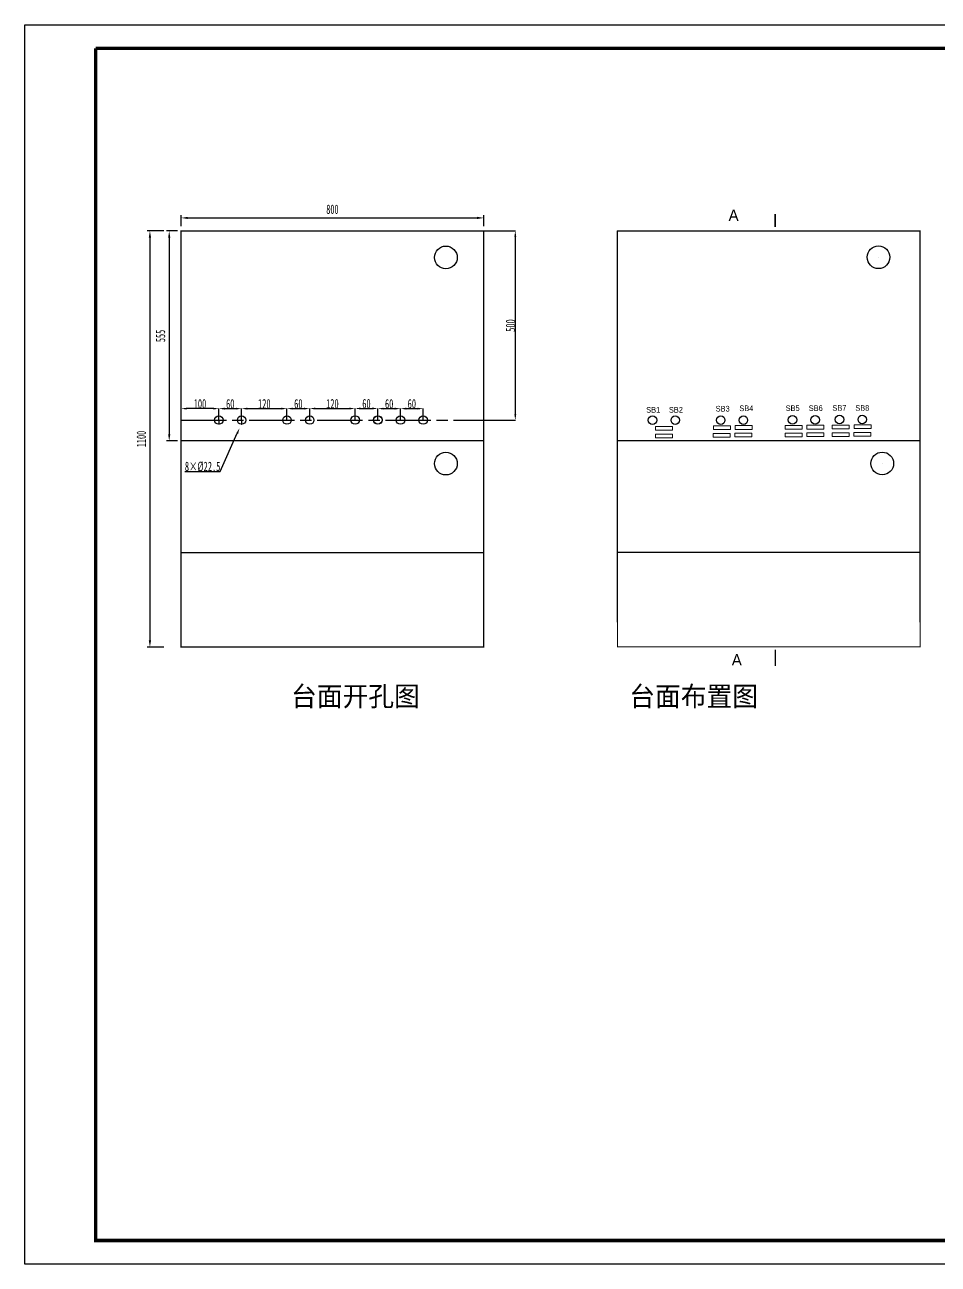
# Model space of a CAD drawing. Extents: x -6428 to 12880, y -7651 to 7267.
# Drawn here: x -1657 to 758, y -7651 to -4375 of the extents above; entities that cross this region are included whole.
import ezdxf
from ezdxf.enums import TextEntityAlignment as Align

# ---------------------------------------------------------------- set-up
doc = ezdxf.new("R2010")
doc.units = 0
doc.header["$LTSCALE"] = 10
doc.header["$MEASUREMENT"] = 0
doc.header["$PDMODE"] = 32
doc.linetypes.add('AM_ISO08W050', pattern=[18, 12, -1.5, 3, -1.5])
doc.layers.get('Defpoints').update_dxf_attribs({"linetype": 'CONTINUOUS'})
doc.layers.add('AM_7', color=4, linetype='AM_ISO08W050', lineweight=25)
doc.layers.add('操作台', color=7, linetype='CONTINUOUS')
doc.layers.add('标准图框及表格', color=7, linetype='CONTINUOUS')
doc.styles.add('HZ', font='arial.ttf')
doc.styles.get("Standard").update_dxf_attribs({"font": '', "width": 0.65})
doc.styles.get('Standard').set_extended_font_data('SimSun')
doc.dimstyles.new('AM_ISO', dxfattribs={"dimtxt": 3.5, "dimasz": 2.5, "dimexe": 1, "dimexo": 1, "dimgap": 1.5, "dimtad": 1, "dimdsep": 46, "dimtxsty": 'Standard', "dimcen": 0, "dimclrd": 256, "dimclre": 256, "dimclrt": 2, "dimadec": 0, "dimazin": 2, "dimtp": 0.1, "dimtm": 0.1, "dimtfac": 0.71, "dimtdec": 3, "dimtmove": 0, "dimatfit": 3, "dimfxl": 0, "dimlwd": -1, "dimlwe": -1, "dimarcsym": 0})
doc.dimstyles.get("Standard").update_dxf_attribs({"dimtxt": 25, "dimasz": 15, "dimexe": 0.18, "dimexo": 0.0625, "dimgap": 0.09, "dimtad": 0, "dimtoh": 1, "dimdec": 0, "dimzin": 0, "dimdsep": 46, "dimtxsty": 'Standard', "dimcen": 0.09, "dimadec": 0, "dimazin": 0, "dimtfac": 1, "dimtdec": 0, "dimtofl": 0, "dimtmove": 0, "dimatfit": 3, "dimfxl": 0, "dimtolj": 1, "dimtzin": 0, "dimarcsym": 0})
doc.dimstyles.new('STANDARD$0', dxfattribs={"dimtxt": 25, "dimasz": 15, "dimexe": 0.18, "dimexo": 0.0625, "dimgap": 0.09, "dimtad": 0, "dimtoh": 1, "dimdec": 0, "dimzin": 0, "dimdsep": 46, "dimtxsty": 'Standard', "dimcen": 0.09, "dimadec": 0, "dimazin": 0, "dimtfac": 1, "dimtdec": 0, "dimtofl": 0, "dimtmove": 0, "dimatfit": 3, "dimfxl": 0, "dimtolj": 1, "dimtzin": 0, "dimarcsym": 0})

# ---------------------------------------------------------------- blocks, each defined once
blk = doc.blocks.new('A4横图框')
at = {"layer": '标准图框及表格', "color": 7}
for p, q in [((0.0013954609912616, 210.0032846437229), (297.0014441308175, 210.0032846437229)), ((0.0013954609912616, 0.0032502307208233), (0.0013954609912616, 210.0032846437229)), ((297.0014441308175, 0.0032502307208233), (0.0013954609912616, 0.0032502307208233))]:
    blk.add_line(p, q, dxfattribs=at)
at = {"layer": '标准图框及表格', "color": 7, "const_width": 0.6000000983228672}
blk.add_lwpolyline([(12.00143194437442, 206.0152988131507), (293.0014441308175, 206.0032506184056), (293.0014441308175, 4.003284256038056), (12.00143194437442, 4.003284256038056), (12.00143194437442, 206.0032506184056)], dxfattribs=at)
at = {"layer": '标准图框及表格', "color": 7, "style": 'HZ', "flags": 8}
for tag, height, width, p in [('工程名称', 2.892696969694902, 0.65, (247.8353315485956, 22.94014901757174)), ('图纸名称', 3.499999999999999, 0.9, (252.2228085267316, 14.87880182043022))]:
    blk.add_attdef(tag, text='', height=height, dxfattribs=dict(at, width=width)).set_placement(p, align=Align.CENTER)
blk.add_attdef('设计阶段', text='', height=2.299999999999999, dxfattribs=at).set_placement((286.3714665038433, 23.54666542107214), align=Align.CENTER)
for tag, p, height in [('设计人', (188.2334199372244, 17.92789809995847), 2.449999999999999), ('审核人', (188.2334199372099, 13.59456476662271), 2.449999999999999), ('会签人', (188.2334199372099, 9.2612314332942), 2.449999999999999), ('批准人', (188.2334199371953, 4.927898099958441), 2.449999999999999), ('版次', (234.8449582635331, 5.117215211487234), 2.399999999999999), ('第几页共几页', (243.0562623004216, 4.991982186801863), 2.399999999999999)]:
    blk.add_attdef(tag, p, '', height=height, dxfattribs=at)
for tag, p, height, width in [('设计时间', (204.6762329055318, 17.92789809995847), 2.299999999999999, 0.95), ('审核时间', (204.6762329055318, 13.59456476662998), 2.299999999999999, 0.95), ('会签时间', (204.6762329055172, 9.2612314332942), 2.299999999999999, 0.95), ('图纸编号', (238.2096247235004, 9.144936985527348), 2.531109848483039, 0.9), ('批准时间', (204.6762329055172, 4.927898099958441), 2.299999999999999, 0.95), ('图纸标准', (269.3453519223485, 5.193019987101081), 2.169522727271176, 0.8)]:
    blk.add_attdef(tag, p, '', height=height, dxfattribs=dict(at, width=width))
blk = doc.blocks.new('*D124')
at = {"layer": 'Defpoints', "color": 0}
for p in [(-1282.17005444517, -4920.057288554615), (-1325.784436631198, -6019.857288554617), (-1282.17005444517, -6019.857288554617)]:
    blk.add_point(p, dxfattribs=at)
at = {"layer": '操作台'}
for p, q in [((-1289.17005444517, -4920.057288554615), (-1332.784436631198, -4920.057288554615)), ((-1325.784436631198, -4937.557288554615), (-1325.784436631198, -6002.357288554617)), ((-1289.17005444517, -6019.857288554617), (-1332.784436631198, -6019.857288554617))]:
    blk.add_line(p, q, dxfattribs=at)
for points in [[(-1322.867769964532, -4937.557288554615), (-1328.701103297865, -4937.557288554615), (-1325.784436631198, -4920.057288554615)], [(-1328.701103297865, -6002.357288554617), (-1322.867769964532, -6002.357288554617), (-1325.784436631198, -6019.857288554617)]]:
    blk.add_solid(points, dxfattribs=at)
at = {"layer": '操作台', "color": 7, "insert": (-1348.534436631198, -5469.957288554617), "char_height": 24.5, "attachment_point": 5, "rotation": 90}
blk.add_mtext('1100', dxfattribs=at)
blk = doc.blocks.new('*D125')
at = {"layer": 'Defpoints', "color": 0}
for p in [(-443.4496324567154, -4885.615511165204), (-1243.449632456715, -4914.024042577401), (-443.4496324567154, -4914.024042577401)]:
    blk.add_point(p, dxfattribs=at)
at = {"layer": '操作台'}
for p, q in [((-1243.449632456715, -4907.024042577401), (-1243.449632456715, -4878.615511165204)), ((-443.4496324567154, -4907.024042577401), (-443.4496324567154, -4878.615511165204)), ((-1225.949632456715, -4885.615511165204), (-460.9496324567154, -4885.615511165204))]:
    blk.add_line(p, q, dxfattribs=at)
for points in [[(-1225.949632456715, -4882.698844498537), (-1225.949632456715, -4888.532177831871), (-1243.449632456715, -4885.615511165204)], [(-460.9496324567154, -4888.532177831871), (-460.9496324567154, -4882.698844498537), (-443.4496324567154, -4885.615511165204)]]:
    blk.add_solid(points, dxfattribs=at)
at = {"layer": '操作台', "color": 7, "insert": (-843.4496324567153, -4862.865511165204), "char_height": 24.5, "attachment_point": 5}
blk.add_mtext('800', dxfattribs=at)
blk = doc.blocks.new('*D126')
at = {"layer": 'Defpoints', "color": 0}
for p in [(-1246.241878528813, -4920.057288554615), (-1274.783168176516, -5475.057288554615), (-1246.241878528813, -5475.057288554615)]:
    blk.add_point(p, dxfattribs=at)
at = {"layer": '操作台'}
for p, q in [((-1253.241878528813, -4920.057288554615), (-1281.783168176516, -4920.057288554615)), ((-1274.783168176516, -4937.557288554615), (-1274.783168176516, -5457.557288554615)), ((-1253.241878528813, -5475.057288554615), (-1281.783168176516, -5475.057288554615))]:
    blk.add_line(p, q, dxfattribs=at)
for points in [[(-1271.866501509849, -4937.557288554615), (-1277.699834843183, -4937.557288554615), (-1274.783168176516, -4920.057288554615)], [(-1277.699834843183, -5457.557288554615), (-1271.866501509849, -5457.557288554615), (-1274.783168176516, -5475.057288554615)]]:
    blk.add_solid(points, dxfattribs=at)
at = {"layer": '操作台', "color": 7, "insert": (-1297.533168176516, -5197.557288554615), "char_height": 24.5, "attachment_point": 5, "rotation": 90}
blk.add_mtext('555', dxfattribs=at)
blk = doc.blocks.new('*D127')
at = {"layer": 'Defpoints', "color": 0}
for p in [(-1083.449632456718, -5389.68002491215), (-1143.449632456718, -5419.908538554614), (-1083.449632456718, -5419.908538554614)]:
    blk.add_point(p, dxfattribs=at)
at = {"layer": '操作台', "color": 0, "linetype": 'Continuous', "lineweight": -2}
for p, q in [((-1143.449632456718, -5419.846038554614), (-1143.449632456718, -5389.500024912149)), ((-1128.449632456718, -5389.68002491215), (-1098.449632456718, -5389.68002491215)), ((-1083.449632456718, -5419.846038554614), (-1083.449632456718, -5389.500024912149))]:
    blk.add_line(p, q, dxfattribs=at)
at = {"layer": '操作台', "color": 0}
for points in [[(-1128.449632456718, -5387.18002491215), (-1128.449632456718, -5392.18002491215), (-1143.449632456718, -5389.68002491215)], [(-1098.449632456718, -5392.18002491215), (-1098.449632456718, -5387.18002491215), (-1083.449632456718, -5389.68002491215)]]:
    blk.add_solid(points, dxfattribs=at)
at = {"layer": '操作台', "color": 0, "lineweight": 5, "insert": (-1113.449632456718, -5377.09002491215), "char_height": 25, "attachment_point": 5}
blk.add_mtext('\\A1;60', dxfattribs=at)
blk = doc.blocks.new('*D128')
at = {"layer": 'Defpoints', "color": 0}
for p in [(-1084.118521975354, -5430.826426154476), (-1088.711711352756, -5441.096046952892)]:
    blk.add_point(p, dxfattribs=at)
at = {"layer": '操作台', "color": 0, "lineweight": -2}
for p, q in [((-1084.208521975354, -5430.826426154476), (-1084.028521975354, -5430.826426154476)), ((-1084.118521975354, -5430.916426154477), (-1084.118521975354, -5430.736426154476)), ((-1139.901213691147, -5555.54740845374), (-1094.83596385596, -5454.788874684116)), ((-1233.067602580036, -5555.54740845374), (-1139.901213691147, -5555.54740845374))]:
    blk.add_line(p, q, dxfattribs=at)
at = {"layer": '操作台', "color": 0}
blk.add_solid([(-1092.553825900756, -5455.80958343465), (-1097.118101811164, -5453.768165933582), (-1088.711711352756, -5441.096046952892)], dxfattribs=at)
at = {"layer": '操作台', "color": 0, "insert": (-1186.529408135591, -5542.95740845374), "char_height": 25, "attachment_point": 5}
blk.add_mtext('\\A1;8×%%c22.5', dxfattribs=at)
blk = doc.blocks.new('*D129')
at = {"layer": 'Defpoints', "color": 0}
for p in [(-1243.449632456715, -5389.68002491215), (-1243.449632456715, -5389.68002491215), (-1143.449632456718, -5389.68002491215)]:
    blk.add_point(p, dxfattribs=at)
at = {"layer": '操作台', "color": 0, "lineweight": -2}
for p, q in [((-1243.449632456715, -5389.61752491215), (-1243.449632456715, -5389.500024912149)), ((-1158.449632456718, -5389.68002491215), (-1228.449632456715, -5389.68002491215)), ((-1143.449632456718, -5389.61752491215), (-1143.449632456718, -5389.500024912149))]:
    blk.add_line(p, q, dxfattribs=at)
at = {"layer": '操作台', "color": 0}
for points in [[(-1228.449632456715, -5387.18002491215), (-1228.449632456715, -5392.18002491215), (-1243.449632456715, -5389.68002491215)], [(-1158.449632456718, -5392.18002491215), (-1158.449632456718, -5387.18002491215), (-1143.449632456718, -5389.68002491215)]]:
    blk.add_solid(points, dxfattribs=at)
at = {"layer": '操作台', "color": 0, "insert": (-1193.449632456717, -5377.09002491215), "char_height": 25, "attachment_point": 5}
blk.add_mtext('\\A1;100', dxfattribs=at)
blk = doc.blocks.new('*D130')
at = {"layer": 'Defpoints', "color": 0}
for p in [(-443.4496324567154, -4920.057288554615), (-473.0385950858417, -5420.119788554615), (-359.9728906479522, -5420.119788554615)]:
    blk.add_point(p, dxfattribs=at)
at = {"layer": '操作台', "color": 0, "lineweight": -2}
for p, q in [((-443.3871324567154, -4920.057288554615), (-359.7928906479522, -4920.057288554615)), ((-359.9728906479522, -4935.057288554615), (-359.9728906479522, -5405.119788554615)), ((-472.9760950858417, -5420.119788554615), (-359.7928906479522, -5420.119788554615))]:
    blk.add_line(p, q, dxfattribs=at)
at = {"layer": '操作台', "color": 0}
for points in [[(-357.4728906479522, -4935.057288554615), (-362.4728906479522, -4935.057288554615), (-359.9728906479522, -4920.057288554615)], [(-362.4728906479522, -5405.119788554615), (-357.4728906479522, -5405.119788554615), (-359.9728906479522, -5420.119788554615)]]:
    blk.add_solid(points, dxfattribs=at)
at = {"layer": '操作台', "color": 0, "insert": (-372.5628906479522, -5170.088538554615), "char_height": 25, "attachment_point": 5, "rotation": 90}
blk.add_mtext('\\A1;500', dxfattribs=at)
blk = doc.blocks.new('*D118')
at = {"layer": 'Defpoints', "color": 0}
for p in [(-963.4496324567184, -5389.680024912153), (-1083.449632456718, -5419.908538554615), (-963.4496324567184, -5419.908538554615)]:
    blk.add_point(p, dxfattribs=at)
at = {"layer": '操作台', "color": 0, "linetype": 'Continuous', "lineweight": -2}
for p, q in [((-1083.449632456718, -5419.846038554615), (-1083.449632456718, -5389.500024912153)), ((-1068.449632456718, -5389.680024912153), (-978.4496324567184, -5389.680024912153)), ((-963.4496324567184, -5419.846038554615), (-963.4496324567184, -5389.500024912153))]:
    blk.add_line(p, q, dxfattribs=at)
at = {"layer": '操作台', "color": 0}
for points in [[(-1068.449632456718, -5387.180024912153), (-1068.449632456718, -5392.180024912153), (-1083.449632456718, -5389.680024912153)], [(-978.4496324567184, -5392.180024912153), (-978.4496324567184, -5387.180024912153), (-963.4496324567184, -5389.680024912153)]]:
    blk.add_solid(points, dxfattribs=at)
at = {"layer": '操作台', "color": 0, "lineweight": 5, "insert": (-1023.449632456718, -5377.090024912153), "char_height": 25, "attachment_point": 5}
blk.add_mtext('\\A1;120', dxfattribs=at)
blk = doc.blocks.new('*D119')
at = {"layer": 'Defpoints', "color": 0}
for p in [(-903.4496324567183, -5389.680024912153), (-963.4496324567184, -5419.908538554615), (-903.4496324567183, -5419.908538554615)]:
    blk.add_point(p, dxfattribs=at)
at = {"layer": '操作台', "color": 0, "linetype": 'Continuous', "lineweight": -2}
for p, q in [((-963.4496324567184, -5419.846038554615), (-963.4496324567184, -5389.500024912153)), ((-948.4496324567184, -5389.680024912153), (-918.4496324567183, -5389.680024912153)), ((-903.4496324567183, -5419.846038554615), (-903.4496324567183, -5389.500024912153))]:
    blk.add_line(p, q, dxfattribs=at)
at = {"layer": '操作台', "color": 0}
for points in [[(-948.4496324567184, -5387.180024912153), (-948.4496324567184, -5392.180024912153), (-963.4496324567184, -5389.680024912153)], [(-918.4496324567183, -5392.180024912153), (-918.4496324567183, -5387.180024912153), (-903.4496324567183, -5389.680024912153)]]:
    blk.add_solid(points, dxfattribs=at)
at = {"layer": '操作台', "color": 0, "lineweight": 5, "insert": (-933.4496324567183, -5377.090024912153), "char_height": 25, "attachment_point": 5}
blk.add_mtext('\\A1;60', dxfattribs=at)
blk = doc.blocks.new('*D120')
at = {"layer": 'Defpoints', "color": 0}
for p in [(-663.4279356380395, -5389.680024912153), (-723.4279356380396, -5419.908538554615), (-663.4279356380395, -5419.908538554615)]:
    blk.add_point(p, dxfattribs=at)
at = {"layer": '操作台', "color": 0, "linetype": 'Continuous', "lineweight": -2}
for p, q in [((-723.4279356380396, -5419.846038554615), (-723.4279356380396, -5389.500024912153)), ((-708.4279356380396, -5389.680024912153), (-678.4279356380395, -5389.680024912153)), ((-663.4279356380395, -5419.846038554615), (-663.4279356380395, -5389.500024912153))]:
    blk.add_line(p, q, dxfattribs=at)
at = {"layer": '操作台', "color": 0}
for points in [[(-708.4279356380396, -5387.180024912153), (-708.4279356380396, -5392.180024912153), (-723.4279356380396, -5389.680024912153)], [(-678.4279356380395, -5392.180024912153), (-678.4279356380395, -5387.180024912153), (-663.4279356380395, -5389.680024912153)]]:
    blk.add_solid(points, dxfattribs=at)
at = {"layer": '操作台', "color": 0, "lineweight": 5, "insert": (-693.4279356380396, -5377.090024912153), "char_height": 25, "attachment_point": 5}
blk.add_mtext('\\A1;60', dxfattribs=at)
blk = doc.blocks.new('*D121')
at = {"layer": 'Defpoints', "color": 0}
for p in [(-603.4279356380395, -5389.680024912153), (-663.4279356380395, -5419.908538554615), (-603.4279356380395, -5419.908538554615)]:
    blk.add_point(p, dxfattribs=at)
at = {"layer": '操作台', "color": 0, "linetype": 'Continuous', "lineweight": -2}
for p, q in [((-663.4279356380395, -5419.846038554615), (-663.4279356380395, -5389.500024912153)), ((-648.4279356380395, -5389.680024912153), (-618.4279356380395, -5389.680024912153)), ((-603.4279356380395, -5419.846038554615), (-603.4279356380395, -5389.500024912153))]:
    blk.add_line(p, q, dxfattribs=at)
at = {"layer": '操作台', "color": 0}
for points in [[(-648.4279356380395, -5387.180024912153), (-648.4279356380395, -5392.180024912153), (-663.4279356380395, -5389.680024912153)], [(-618.4279356380395, -5392.180024912153), (-618.4279356380395, -5387.180024912153), (-603.4279356380395, -5389.680024912153)]]:
    blk.add_solid(points, dxfattribs=at)
at = {"layer": '操作台', "color": 0, "lineweight": 5, "insert": (-633.4279356380395, -5377.090024912153), "char_height": 25, "attachment_point": 5}
blk.add_mtext('\\A1;60', dxfattribs=at)
blk = doc.blocks.new('*D122')
at = {"layer": 'Defpoints', "color": 0}
for p in [(-783.4279356380396, -5389.500024912153), (-903.4496324567183, -5419.728538554615), (-783.4279356380396, -5419.486038554615)]:
    blk.add_point(p, dxfattribs=at)
at = {"layer": '操作台', "color": 0, "linetype": 'Continuous', "lineweight": -2}
for p, q in [((-903.4496324567183, -5419.666038554615), (-903.4496324567183, -5389.320024912153)), ((-888.4496324567183, -5389.500024912153), (-798.4279356380396, -5389.500024912153)), ((-783.4279356380396, -5419.423538554615), (-783.4279356380396, -5389.320024912153))]:
    blk.add_line(p, q, dxfattribs=at)
at = {"layer": '操作台', "color": 0}
for points in [[(-888.4496324567183, -5387.000024912153), (-888.4496324567183, -5392.000024912153), (-903.4496324567183, -5389.500024912153)], [(-798.4279356380396, -5392.000024912153), (-798.4279356380396, -5387.000024912153), (-783.4279356380396, -5389.500024912153)]]:
    blk.add_solid(points, dxfattribs=at)
at = {"layer": '操作台', "color": 0, "lineweight": 5, "insert": (-843.4387840473789, -5376.910024912153), "char_height": 25, "attachment_point": 5}
blk.add_mtext('\\A1;120', dxfattribs=at)
blk = doc.blocks.new('*D123')
at = {"layer": 'Defpoints', "color": 0}
for p in [(-723.4279356380396, -5389.320024912153), (-783.4279356380396, -5419.548538554615), (-723.4279356380396, -5419.548538554615)]:
    blk.add_point(p, dxfattribs=at)
at = {"layer": '操作台', "color": 0, "linetype": 'Continuous', "lineweight": -2}
for p, q in [((-783.4279356380396, -5419.486038554615), (-783.4279356380396, -5389.140024912153)), ((-768.4279356380396, -5389.320024912153), (-738.4279356380396, -5389.320024912153)), ((-723.4279356380396, -5419.486038554615), (-723.4279356380396, -5389.140024912153))]:
    blk.add_line(p, q, dxfattribs=at)
at = {"layer": '操作台', "color": 0}
for points in [[(-768.4279356380396, -5386.820024912153), (-768.4279356380396, -5391.820024912153), (-783.4279356380396, -5389.320024912153)], [(-738.4279356380396, -5391.820024912153), (-738.4279356380396, -5386.820024912153), (-723.4279356380396, -5389.320024912153)]]:
    blk.add_solid(points, dxfattribs=at)
at = {"layer": '操作台', "color": 0, "lineweight": 5, "insert": (-753.4279356380396, -5376.730024912153), "char_height": 25, "attachment_point": 5}
blk.add_mtext('\\A1;60', dxfattribs=at)

msp = doc.modelspace()

# ---------------------------------------------------------------- linework, layer by layer
at = {"layer": 'AM_7'}
for p, q in [((-1243.449632456715, -5420.119788554614), (-444.2319733477198, -5420.119788554614)), ((-1143.449632456715, -5419.908538554615), (-1143.449632456715, -5431.268538554616)), ((-1083.449632456718, -5419.908538554615), (-1083.449632456718, -5408.548538554616)), ((-1083.449632456718, -5419.908538554615), (-1083.449632456718, -5431.268538554616))]:
    msp.add_line(p, q, dxfattribs=at)
at = {"layer": '操作台'}
for p, q in [((327.1635840668314, -4909.065831247881), (327.1635840668314, -4875.622042488689)), ((327.1635840668314, -4875.622042488689), (327.1635840668314, -4909.065831247881)), ((-443.4496324567154, -5475.057288554615), (-1243.449632456715, -5475.057288554615)), ((710.0173880762686, -5474.594465045), (-89.98261192373138, -5474.594465045)), ((327.1635840668309, -6026.941643683906), (327.1635840668309, -6060.385432443097)), ((327.1635840668314, -6036.116359424597), (327.1635840668314, -6069.560148183789))]:
    msp.add_line(p, q, dxfattribs=at)
at = {"layer": '操作台', "color": 3, "linetype": 'Continuous'}
for p, q in [((-1243.449632456715, -5954.857288554617), (-1243.449632456715, -4920.057288554615)), ((-1243.449632456715, -4920.057288554615), (-443.4496324567154, -4920.057288554615)), ((-443.4496324567154, -5954.857288554617), (-443.4496324567154, -4920.057288554615)), ((-89.98261192373138, -5954.394465045001), (-89.98261192373138, -4919.594465045)), ((-89.98261192373138, -4919.594465045), (710.0173880762686, -4919.594465045)), ((710.0173880762686, -5954.394465045001), (710.0173880762686, -4919.594465045))]:
    msp.add_line(p, q, dxfattribs=at)
at = {"layer": '操作台', "linetype": 'Continuous', "lineweight": 5}
for p, q in [((599.9273880762685, -4989.594465045), (600.1073880762688, -4989.594465045)), ((600.0173880762686, -4989.684465045), (600.0173880762686, -4989.504465045002)), ((609.9273880762685, -5534.594465045), (610.1073880762688, -5534.594465045)), ((609.9273880762685, -5534.594465045), (610.1073880762688, -5534.594465045)), ((610.0173880762686, -5534.684465045), (610.0173880762686, -5534.504465045)), ((610.0173880762686, -5534.684465045), (610.0173880762686, -5534.504465045))]:
    msp.add_line(p, q, dxfattribs=at)
at = {"layer": '操作台', "color": 7}
for p, q in [((-1243.449632456715, -5769.857288554616), (-443.4496324567154, -5769.857288554616)), ((-89.98261192373138, -5769.394465045001), (710.0173880762686, -5769.394465045001))]:
    msp.add_line(p, q, dxfattribs=at)
at = {"layer": '操作台', "flags": 128}
for points in [[(327.1635840668315, -4874.884088358191, 0, 0, 0), (289.1803568916329, -4874.884088358191, 10, 0, 0), (248.1984538868129, -4874.884088358191, 0, 0, 0)], [(327.1635840668315, -6070.298102314287, 0, 0, 0), (289.1803568916329, -6070.298102314287, 10, 0, 0), (248.1984538868129, -6070.298102314287, 0, 0, 0)]]:
    msp.add_lwpolyline(points, format="xyseb", dxfattribs=at)
at = {"layer": '操作台', "const_width": 3, "flags": 128}
for points in [[(-1243.449632456715, -4920.057288554615), (-443.4496324567154, -4920.057288554615), (-443.4496324567154, -6019.857288554617), (-1243.449632456715, -6019.857288554617), (-1243.449632456715, -4920.057288554615)], [(-89.98261192373138, -4919.594465045), (710.0173880762685, -4919.594465045), (710.0173880762685, -6019.394465045001), (-89.98261192373138, -6019.394465045001), (-89.98261192373138, -4919.594465045)], [(-89.98261192373138, -4919.594465045), (710.0173880762685, -4919.594465045), (710.0173880762685, -6019.394465045001), (-89.98261192373138, -6019.394465045001), (-89.98261192373138, -4919.594465045)]]:
    msp.add_lwpolyline(points, dxfattribs=at)
at = {"layer": '操作台', "linetype": 'Continuous', "lineweight": 5}
for points in [[(10.87130778909386, -5447.018450688316), (55.87133028909318, -5447.018450688316), (55.87133028909318, -5437.018445688316), (10.87130778909386, -5437.018445688316)], [(163.6059014356874, -5445.027332481819), (208.605923935687, -5445.027332481819), (208.605923935687, -5435.027327481819), (163.6059014356874, -5435.027327481819)], [(221.101656947147, -5444.402999264399), (266.1016794471465, -5444.402999264399), (266.1016794471465, -5434.402994264399), (221.101656947147, -5434.402994264399)], [(353.2270785836787, -5444.241698424195), (398.2271010836779, -5444.241698424195), (398.2271010836779, -5434.241693424194), (353.2270785836787, -5434.241693424194)], [(410.7228340951384, -5443.617365206774), (455.7228565951378, -5443.617365206774), (455.7228565951378, -5433.617360206774), (410.7228340951384, -5433.617360206774)], [(477.855748247622, -5443.206817483012), (522.8557707476217, -5443.206817483012), (522.8557707476217, -5433.206812483013), (477.855748247622, -5433.206812483013)], [(535.3515037590818, -5442.582484265593), (580.3515262590812, -5442.582484265593), (580.3515262590812, -5432.582479265593), (535.3515037590818, -5432.582479265593)], [(10.372802011977, -5467.070827201112), (55.37282451197636, -5467.070827201112), (55.37282451197636, -5457.070822201112), (10.372802011977, -5457.070822201112)], [(163.1073956585706, -5465.079708994615), (208.10741815857, -5465.079708994615), (208.10741815857, -5455.079703994615), (163.1073956585706, -5455.079703994615)], [(220.6031511700302, -5464.455375777195), (265.6031736700297, -5464.455375777195), (265.6031736700297, -5454.455370777194), (220.6031511700302, -5454.455370777194)], [(352.9344182789646, -5464.29407493699), (397.934440778964, -5464.29407493699), (397.934440778964, -5454.294069936989), (352.9344182789646, -5454.294069936989)], [(410.4301737904243, -5463.669741719569), (455.4301962904237, -5463.669741719569), (455.4301962904237, -5453.669736719569), (410.4301737904243, -5453.669736719569)], [(477.5630879429082, -5463.259193995807), (522.5631104429076, -5463.259193995807), (522.5631104429076, -5453.259188995808), (477.5630879429082, -5453.259188995808)], [(535.0588434543678, -5462.634860778388), (580.0588659543672, -5462.634860778388), (580.0588659543672, -5452.634855778389), (535.0588434543678, -5452.634855778389)]]:
    msp.add_lwpolyline(points, close=True, dxfattribs=at)
at = {"layer": '操作台', "color": 7, "linetype": 'Continuous'}
for centre in [(-543.4496324567153, -4990.057288554615), (600.0173880762686, -4989.594465045), (-543.4496324567153, -5535.057288554615), (610.0173880762686, -5534.594465045)]:
    msp.add_circle(centre, 30, dxfattribs=at)
at = {"layer": '操作台', "linetype": 'Continuous'}
for centre in [(-1143.449632456718, -5419.908538554614), (-1083.449632456718, -5419.908538554614), (-963.4496324567184, -5419.908538554615), (-903.4496324567183, -5419.908538554615), (-783.4279356380396, -5419.728538554615), (-723.4279356380396, -5419.548538554615), (-723.4279356380396, -5419.908538554615), (-663.4279356380395, -5419.908538554615), (-603.4279356380395, -5419.908538554615), (2.87074666938247, -5420.119788554615), (62.87074666938247, -5420.119788554615), (182.8707852361749, -5420.119791474077), (242.8707852361749, -5420.119791474077), (372.4919623841661, -5419.334157416451), (432.4919623841661, -5419.334157416451), (497.1206320481097, -5418.299276475271), (557.1206320481097, -5418.299276475271)]:
    msp.add_circle(centre, 11.25, dxfattribs=at)

# ---------------------------------------------------------------- block references
at = {"layer": '标准图框及表格', "color": 7, "xscale": 15.6, "yscale": 15.6, "zscale": 15.6}
msp.add_blockref('A4横图框', (-1656.540827332011, -7651.174068372643), dxfattribs=at)

# ---------------------------------------------------------------- texts
at = {"layer": '操作台', "style": 'HZ', "width": 0.95}
for s, height, p in [('A', 30, (217.0420224598674, -4878.683556790023)), ('A', 30, (225.4315182887549, -6053.603041178071)), ('台面开孔图', 52.5, (-782.6132141918505, -6148.973315797858)), ('台面布置图', 52.5, (111.3659103767267, -6148.973315797858))]:
    msp.add_text(s, height=height, dxfattribs=at).set_placement(p, align=Align.MIDDLE)
at = {"layer": '操作台', "style": 'HZ', "width": 0.9}
for s, p in [('SB1', (-13.98942555988196, -5400.362677572891)), ('SB2', (46.01057444011796, -5400.362677572891)), ('SB3', (169.5873828540743, -5397.410765169195)), ('SB4', (232.1825867971011, -5396.315201537253)), ('SB5', (354.4733647973916, -5395.897204824496)), ('SB6', (415.531070760946, -5395.961625452683)), ('SB7', (478.2123602432257, -5395.462916187889)), ('SB8', (538.6651615692826, -5395.402900388965))]:
    msp.add_text(s, height=15, dxfattribs=at).set_placement(p)

# ---------------------------------------------------------------- dimensions: what is measured, and where the dimension line sits
at = {"layer": '操作台', "color": 7}
dim = msp.add_linear_dim(base=(-443.4496324567154, -4885.615511165204), p1=(-1243.449632456715, -4914.024042577401), p2=(-443.4496324567154, -4914.024042577401), dimstyle='AM_ISO', override={"dimscale": 7, "dimclrt": 7, "dimtdec": 2}, dxfattribs=at)
dim.commit()
dim.dimension.update_dxf_attribs({"geometry": '*D125', "text_midpoint": (-843.4496324567153, -4862.865511165204)})
dim = msp.add_linear_dim(base=(-1325.784436631198, -6019.857288554617), p1=(-1282.17005444517, -4920.057288554615), p2=(-1282.17005444517, -6019.857288554617), angle=90, text='1100', dimstyle='AM_ISO', override={"dimscale": 7, "dimclrt": 7, "dimtdec": 2}, dxfattribs=at)
dim.commit()
dim.dimension.update_dxf_attribs({"geometry": '*D124', "text_midpoint": (-1348.534436631198, -5469.957288554617)})
dim = msp.add_linear_dim(base=(-1274.783168176516, -5475.057288554615), p1=(-1246.241878528813, -4920.057288554615), p2=(-1246.241878528813, -5475.057288554615), angle=90, dimstyle='AM_ISO', override={"dimscale": 7, "dimclrt": 7, "dimtdec": 2}, dxfattribs=at)
dim.commit()
dim.dimension.update_dxf_attribs({"geometry": '*D126', "text_midpoint": (-1297.533168176516, -5197.557288554615)})
at = {"layer": '操作台', "color": 3}
dim = msp.add_linear_dim(base=(-359.9728906479522, -5420.119788554615), p1=(-443.4496324567154, -4920.057288554615), p2=(-473.0385950858417, -5420.119788554615), angle=90, dimstyle='STANDARD$0', override={"dimtad": 1, "dimarcsym": 1}, dxfattribs=at)
dim.commit()
dim.dimension.update_dxf_attribs({"geometry": '*D130', "text_midpoint": (-359.9728906479522, -5170.088538554615), "dimtype": 160})
at = {"layer": '操作台'}
dim = msp.add_linear_dim(base=(-1243.449632456715, -5389.68002491215), p1=(-1143.449632456718, -5389.68002491215), p2=(-1243.449632456715, -5389.68002491215), dimstyle='STANDARD$0', override={"dimtad": 1, "dimarcsym": 1}, dxfattribs=at)
dim.commit()
dim.dimension.update_dxf_attribs({"geometry": '*D129', "text_midpoint": (-1193.449632456717, -5377.09002491215)})
at = {"layer": '操作台', "linetype": 'Continuous', "lineweight": 5}
for base, p1, p2, picture, middle in [((-1083.449632456718, -5389.68002491215), (-1143.449632456718, -5419.908538554614), (-1083.449632456718, -5419.908538554614), '*D127', (-1113.449632456718, -5377.09002491215)), ((-963.4496324567184, -5389.680024912153), (-1083.449632456718, -5419.908538554615), (-963.4496324567184, -5419.908538554615), '*D118', (-1023.449632456718, -5377.090024912153)), ((-903.4496324567183, -5389.680024912153), (-963.4496324567184, -5419.908538554615), (-903.4496324567183, -5419.908538554615), '*D119', (-933.4496324567183, -5377.090024912153)), ((-783.4279356380396, -5389.500024912153), (-903.4496324567183, -5419.728538554615), (-783.4279356380396, -5419.486038554615), '*D122', (-843.4387840473789, -5376.910024912153)), ((-723.4279356380396, -5389.320024912153), (-783.4279356380396, -5419.548538554615), (-723.4279356380396, -5419.548538554615), '*D123', (-753.4279356380396, -5376.730024912153)), ((-663.4279356380395, -5389.680024912153), (-723.4279356380396, -5419.908538554615), (-663.4279356380395, -5419.908538554615), '*D120', (-693.4279356380396, -5377.090024912153)), ((-603.4279356380395, -5389.680024912153), (-663.4279356380395, -5419.908538554615), (-603.4279356380395, -5419.908538554615), '*D121', (-633.4279356380395, -5377.090024912153))]:
    dim = msp.add_linear_dim(base=base, p1=p1, p2=p2, dimstyle='STANDARD$0', override={"dimtad": 1, "dimtmove": 1, "dimarcsym": 1}, dxfattribs=at)
    dim.commit()
    dim.dimension.update_dxf_attribs({"geometry": picture, "text_midpoint": middle})
at = {"layer": '操作台', "color": 3}
dim = msp.add_radius_dim(center=(-1084.118521975354, -5430.826426154476), mpoint=(-1088.711711352756, -5441.096046952892), text='8×%%c22.5', dimstyle='Standard', override={"dimtad": 1, "dimarcsym": 1}, dxfattribs=at)
dim.commit()
dim.dimension.update_dxf_attribs({"geometry": '*D128', "text_midpoint": (-1139.901213691146, -5555.54740845374), "dimtype": 164})

doc.saveas('drawing.dxf')
